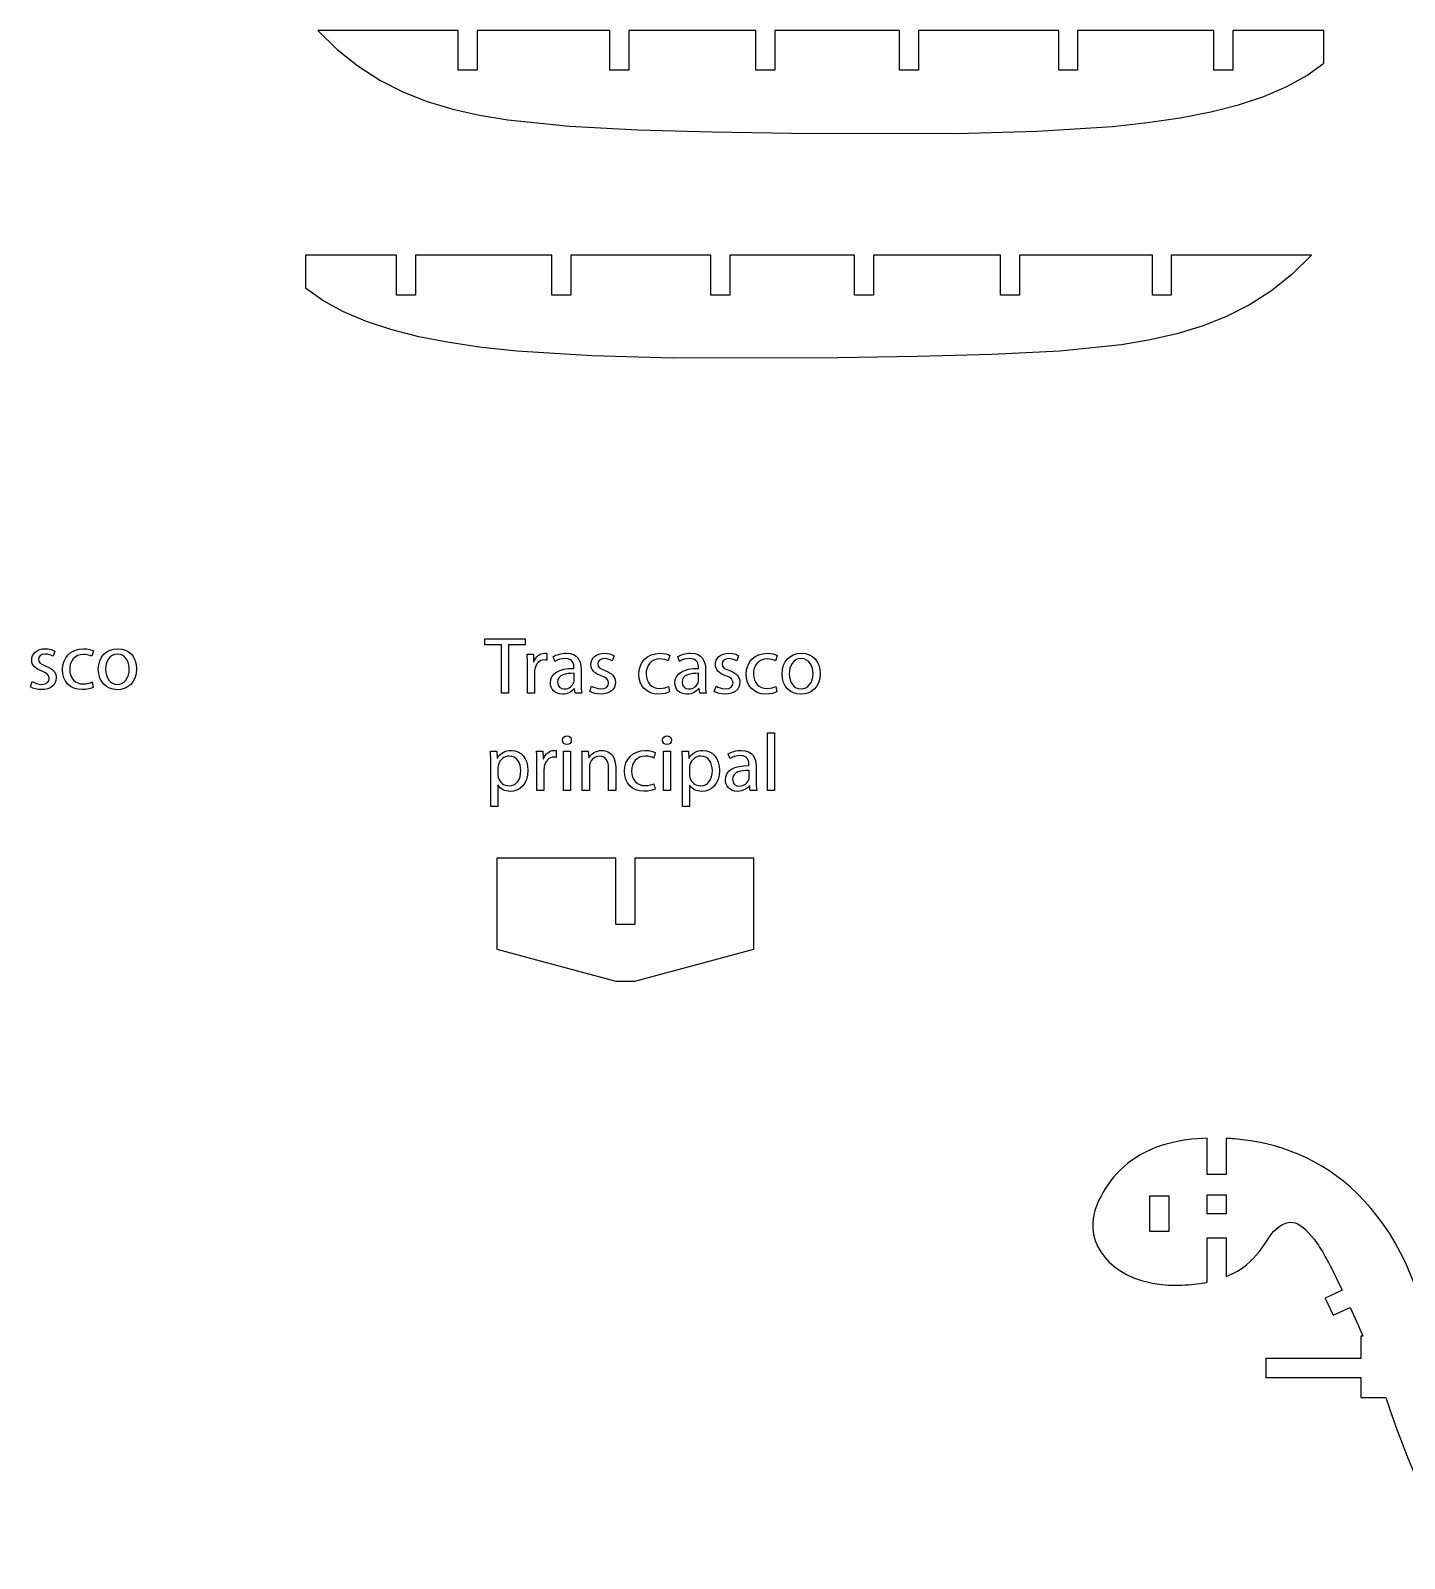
# Model space of a CAD drawing. Header units: centimetres. Extents: x -66 to 291, y -51 to 5.
# Drawn here: x 208.73 to 230.45, y -46.48 to -22.33 of the extents above; entities that cross this region are included whole.
import ezdxf

# ---------------------------------------------------------------- set-up
doc = ezdxf.new("R2010")
doc.units = ezdxf.units.CM
doc.header["$MEASUREMENT"] = 0
doc.layers.add('Capa 1', color=7, linetype='Continuous')

msp = doc.modelspace()

# ---------------------------------------------------------------- linework, layer by layer
at = {"layer": 'Capa 1', "color": 250, "lineweight": 25}
for points in [[(215.49379, -22.33331), (215.49379, -22.33331), (213.27524, -22.33331), (213.27524, -22.33331)], [(215.49379, -22.96162), (215.49379, -22.96162), (215.49379, -22.33331), (215.49379, -22.33331)], [(217.89256, -22.33331), (217.89256, -22.33331), (215.79333, -22.33331), (215.79333, -22.33331)], [(215.79333, -22.33331), (215.79333, -22.33331), (215.79333, -22.96162), (215.79333, -22.96162)], [(217.89256, -22.96162), (217.89256, -22.96162), (217.89256, -22.33331), (217.89256, -22.33331)], [(220.20122, -22.33331), (220.20122, -22.33331), (218.1921, -22.33331), (218.1921, -22.33331)], [(218.1921, -22.33331), (218.1921, -22.33331), (218.1921, -22.96162), (218.1921, -22.96162)], [(220.20122, -22.96162), (220.20122, -22.96162), (220.20122, -22.33331), (220.20122, -22.33331)], [(222.47091, -22.33331), (222.47091, -22.33331), (220.50076, -22.33331), (220.50076, -22.33331)], [(220.50076, -22.33331), (220.50076, -22.33331), (220.50076, -22.96162), (220.50076, -22.96162)], [(222.47091, -22.96162), (222.47091, -22.96162), (222.47091, -22.33331), (222.47091, -22.33331)], [(224.98657, -22.33331), (224.98657, -22.33331), (222.77045, -22.33331), (222.77045, -22.33331)], [(222.77045, -22.33331), (222.77045, -22.33331), (222.77045, -22.96162), (222.77045, -22.96162)], [(224.98657, -22.96162), (224.98657, -22.96162), (224.98657, -22.33331), (224.98657, -22.33331)], [(227.44135, -22.33331), (227.44135, -22.33331), (225.28611, -22.33331), (225.28611, -22.33331)], [(225.28611, -22.33331), (225.28611, -22.33331), (225.28611, -22.96162), (225.28611, -22.96162)], [(227.44135, -22.96162), (227.44135, -22.96162), (227.44135, -22.33331), (227.44135, -22.33331)], [(229.18015, -22.33331), (229.18015, -22.33331), (227.74089, -22.33331), (227.74089, -22.33331)], [(227.74089, -22.33331), (227.74089, -22.33331), (227.74089, -22.96162), (227.74089, -22.96162)], [(229.18015, -22.85033), (229.18015, -22.85033), (229.18015, -22.33331), (229.18015, -22.33331)], [(215.79333, -22.96162), (215.79333, -22.96162), (215.49379, -22.96162), (215.49379, -22.96162)], [(218.1921, -22.96162), (218.1921, -22.96162), (217.89256, -22.96162), (217.89256, -22.96162)], [(220.50076, -22.96162), (220.50076, -22.96162), (220.20122, -22.96162), (220.20122, -22.96162)], [(222.77045, -22.96162), (222.77045, -22.96162), (222.47091, -22.96162), (222.47091, -22.96162)], [(225.28611, -22.96162), (225.28611, -22.96162), (224.98657, -22.96162), (224.98657, -22.96162)], [(227.74089, -22.96162), (227.74089, -22.96162), (227.44135, -22.96162), (227.44135, -22.96162)], [(214.51724, -25.88544), (214.51724, -25.88544), (213.07798, -25.88544), (213.07798, -25.88544)], [(213.07798, -25.88544), (213.07798, -25.88544), (213.07798, -26.40218), (213.07798, -26.40218)], [(214.51724, -26.51357), (214.51724, -26.51357), (214.51724, -25.88544), (214.51724, -25.88544)], [(216.97445, -25.88544), (216.97445, -25.88544), (214.81678, -25.88544), (214.81678, -25.88544)], [(214.81678, -25.88544), (214.81678, -25.88544), (214.81678, -26.51357), (214.81678, -26.51357)], [(216.97445, -26.51357), (216.97445, -26.51357), (216.97445, -25.88544), (216.97445, -25.88544)], [(219.48768, -25.88544), (219.48768, -25.88544), (217.27399, -25.88544), (217.27399, -25.88544)], [(217.27399, -25.88544), (217.27399, -25.88544), (217.27399, -26.51357), (217.27399, -26.51357)], [(219.48768, -26.51357), (219.48768, -26.51357), (219.48768, -25.88544), (219.48768, -25.88544)], [(221.75737, -25.88544), (221.75737, -25.88544), (219.78965, -25.88544), (219.78965, -25.88544)], [(219.78965, -25.88544), (219.78965, -25.88544), (219.78965, -26.51357), (219.78965, -26.51357)], [(221.75737, -26.51357), (221.75737, -26.51357), (221.75737, -25.88544), (221.75737, -25.88544)], [(224.06603, -25.88544), (224.06603, -25.88544), (222.05691, -25.88544), (222.05691, -25.88544)], [(222.05691, -25.88544), (222.05691, -25.88544), (222.05691, -26.51357), (222.05691, -26.51357)], [(224.06603, -26.51357), (224.06603, -26.51357), (224.06603, -25.88544), (224.06603, -25.88544)], [(224.36801, -25.88544), (224.36801, -25.88544), (224.36801, -26.51357), (224.36801, -26.51357)], [(226.46723, -25.88544), (226.46723, -25.88544), (224.36801, -25.88544), (224.36801, -25.88544)], [(226.46723, -26.51357), (226.46723, -26.51357), (226.46723, -25.88544), (226.46723, -25.88544)], [(228.98289, -25.88544), (228.98289, -25.88544), (226.76677, -25.88544), (226.76677, -25.88544)], [(226.76677, -25.88544), (226.76677, -25.88544), (226.76677, -26.51357), (226.76677, -26.51357)], [(214.81678, -26.51357), (214.81678, -26.51357), (214.51724, -26.51357), (214.51724, -26.51357)], [(217.27399, -26.51357), (217.27399, -26.51357), (216.97445, -26.51357), (216.97445, -26.51357)], [(219.78965, -26.51357), (219.78965, -26.51357), (219.48768, -26.51357), (219.48768, -26.51357)], [(222.05691, -26.51357), (222.05691, -26.51357), (221.75737, -26.51357), (221.75737, -26.51357)], [(224.36801, -26.51357), (224.36801, -26.51357), (224.06603, -26.51357), (224.06603, -26.51357)], [(226.76677, -26.51357), (226.76677, -26.51357), (226.46723, -26.51357), (226.46723, -26.51357)], [(227.3342, -39.83759), (227.10528, -39.84423), (226.90559, -39.87317), (226.72781, -39.92043)], [(227.3342, -40.41083), (227.3342, -40.41083), (227.3342, -39.83759), (227.3342, -39.83759)], [(226.72781, -39.92043), (226.61822, -39.94907), (226.51837, -39.98436), (226.42583, -40.02557)], [(227.77012, -39.8492), (227.72385, -39.84567), (227.68001, -39.84282), (227.63618, -39.84073)], [(227.63618, -39.84073), (227.63618, -39.84073), (227.63618, -40.41083), (227.63618, -40.41083)], [(230.93357, -43.47475), (230.57071, -40.84719), (229.09005, -39.9526), (227.77012, -39.8492)], [(227.63618, -40.41083), (227.63618, -40.41083), (227.3342, -40.41083), (227.3342, -40.41083)], [(227.3342, -42.11335), (227.3342, -42.11335), (227.3342, -41.41093), (227.3342, -41.41093)], [(227.3342, -41.41093), (227.3342, -41.41093), (227.63618, -41.41093), (227.63618, -41.41093)], [(227.63618, -41.41093), (227.63618, -41.41093), (227.63618, -42.0248), (227.63618, -42.0248)], [(229.073, -41.50301), (229.17041, -41.63742), (229.31896, -41.925), (229.46752, -42.23959)], [(226.42583, -42.11973), (226.47454, -42.12991), (226.52324, -42.13838), (226.57439, -42.14513)], [(226.57439, -42.14513), (226.70102, -42.16169), (226.83983, -42.16663), (226.98839, -42.1574)], [(226.98839, -42.1574), (227.11746, -42.14931), (227.23192, -42.13419), (227.3342, -42.11335)], [(229.46752, -42.23959), (229.46752, -42.23959), (229.19963, -42.36345), (229.19963, -42.36345)], [(229.19963, -42.36345), (229.19963, -42.36345), (229.32627, -42.63579), (229.32627, -42.63579)], [(229.32627, -42.63579), (229.32627, -42.63579), (229.59415, -42.51166), (229.59415, -42.51166)], [(229.59415, -42.51166), (229.66721, -42.67005), (229.7354, -42.82635), (229.79628, -42.9656)], [(229.79628, -42.9656), (229.79628, -42.9656), (229.76219, -42.9656), (229.76219, -42.9656)], [(229.76219, -42.9656), (229.76219, -42.9656), (229.76219, -43.32091), (229.76219, -43.32091)], [(229.76219, -43.32091), (229.76219, -43.32091), (228.26205, -43.32091), (228.26205, -43.32091)], [(228.26205, -43.32091), (228.26205, -43.32091), (228.26205, -43.62113), (228.26205, -43.62113)], [(228.26205, -43.62113), (228.26205, -43.62113), (229.76219, -43.62113), (229.76219, -43.62113)], [(229.76219, -43.62113), (229.76219, -43.62113), (229.76219, -43.93402), (229.76219, -43.93402)], [(229.76219, -43.93402), (229.76219, -43.93402), (230.15671, -43.93402), (230.15671, -43.93402)], [(230.15671, -43.93402), (230.34666, -44.50975), (230.72169, -45.53637), (231.26233, -46.479)]]:
    msp.add_open_spline(points, degree=3, dxfattribs=at)
for points, knots in [([(213.27524, -22.33331), (213.27524, -22.33331), (213.58208, -22.63164), (213.58208, -22.63164), (213.58208, -22.63164), (213.90841, -22.89221), (213.90841, -22.89221), (213.90841, -22.89221), (214.25666, -23.11504), (214.25666, -23.11504), (214.25666, -23.11504), (214.61952, -23.3011), (214.61952, -23.3011), (214.61952, -23.3011), (215.00186, -23.45331), (215.00186, -23.45331), (215.00186, -23.45331), (215.40612, -23.57556), (215.40612, -23.57556), (215.40612, -23.57556), (215.82986, -23.67151), (215.82986, -23.67151), (215.82986, -23.67151), (216.27796, -23.74627), (216.27796, -23.74627), (216.27796, -23.74627), (217.25451, -23.84588), (217.25451, -23.84588), (217.25451, -23.84588), (218.33335, -23.90189), (218.33335, -23.90189), (218.33335, -23.90189), (219.50959, -23.93379), (219.50959, -23.93379), (219.50959, -23.93379), (220.76377, -23.95352), (220.76377, -23.95352), (220.76377, -23.95352), (223.37441, -23.9579), (223.37441, -23.9579), (223.37441, -23.9579), (224.64563, -23.92454), (224.64563, -23.92454), (224.64563, -23.92454), (225.83649, -23.84807), (225.83649, -23.84807), (225.83649, -23.84807), (226.3893, -23.78865), (226.3893, -23.78865), (226.3893, -23.78865), (226.90802, -23.71291), (226.90802, -23.71291), (226.90802, -23.71291), (227.39021, -23.61891), (227.39021, -23.61891), (227.39021, -23.61891), (227.831, -23.50615), (227.831, -23.50615), (227.831, -23.50615), (228.23039, -23.37343), (228.23039, -23.37343), (228.23039, -23.37343), (228.59081, -23.22001), (228.59081, -23.22001), (228.59081, -23.22001), (228.9074, -23.04564), (228.9074, -23.04564), (228.9074, -23.04564), (229.18015, -22.85033), (229.18015, -22.85033)], [0, 0, 0, 0, 0.04347826, 0.04347826, 0.04347826, 0.08695652, 0.08695652, 0.08695652, 0.13043478, 0.13043478, 0.13043478, 0.17391304, 0.17391304, 0.17391304, 0.2173913, 0.2173913, 0.2173913, 0.26086957, 0.26086957, 0.26086957, 0.30434783, 0.30434783, 0.30434783, 0.34782609, 0.34782609, 0.34782609, 0.39130435, 0.39130435, 0.39130435, 0.43478261, 0.43478261, 0.43478261, 0.47826087, 0.47826087, 0.47826087, 0.52173913, 0.52173913, 0.52173913, 0.56521739, 0.56521739, 0.56521739, 0.60869565, 0.60869565, 0.60869565, 0.65217391, 0.65217391, 0.65217391, 0.69565217, 0.69565217, 0.69565217, 0.73913043, 0.73913043, 0.73913043, 0.7826087, 0.7826087, 0.7826087, 0.82608696, 0.82608696, 0.82608696, 0.86956522, 0.86956522, 0.86956522, 0.91304348, 0.91304348, 0.91304348, 0.95652174, 0.95652174, 0.95652174, 1, 1, 1, 1]), ([(228.98289, -25.88544), (228.98289, -25.88544), (228.67848, -26.18352), (228.67848, -26.18352), (228.67848, -26.18352), (228.34972, -26.44422), (228.34972, -26.44422), (228.34972, -26.44422), (228.0039, -26.66683), (228.0039, -26.66683), (228.0039, -26.66683), (227.63861, -26.85298), (227.63861, -26.85298), (227.63861, -26.85298), (227.25627, -27.00528), (227.25627, -27.00528), (227.25627, -27.00528), (226.85445, -27.12734), (226.85445, -27.12734), (226.85445, -27.12734), (226.4307, -27.22351), (226.4307, -27.22351), (226.4307, -27.22351), (225.98017, -27.2981), (225.98017, -27.2981), (225.98017, -27.2981), (225.00606, -27.3978), (225.00606, -27.3978), (225.00606, -27.3978), (223.92722, -27.45382), (223.92722, -27.45382), (223.92722, -27.45382), (222.75097, -27.48579), (222.75097, -27.48579), (222.75097, -27.48579), (221.49679, -27.5054), (221.49679, -27.5054), (221.49679, -27.5054), (218.88616, -27.50975), (218.88616, -27.50975), (218.88616, -27.50975), (217.6125, -27.47637), (217.6125, -27.47637), (217.6125, -27.47637), (216.42164, -27.39987), (216.42164, -27.39987), (216.42164, -27.39987), (215.86883, -27.34053), (215.86883, -27.34053), (215.86883, -27.34053), (215.35011, -27.26471), (215.35011, -27.26471), (215.35011, -27.26471), (214.87036, -27.17091), (214.87036, -27.17091), (214.87036, -27.17091), (214.42957, -27.05808), (214.42957, -27.05808), (214.42957, -27.05808), (214.02774, -26.92538), (214.02774, -26.92538), (214.02774, -26.92538), (213.66976, -26.77203), (213.66976, -26.77203), (213.66976, -26.77203), (213.35317, -26.59766), (213.35317, -26.59766), (213.35317, -26.59766), (213.07798, -26.40218), (213.07798, -26.40218)], [0, 0, 0, 0, 0.04347826, 0.04347826, 0.04347826, 0.08695652, 0.08695652, 0.08695652, 0.13043478, 0.13043478, 0.13043478, 0.17391304, 0.17391304, 0.17391304, 0.2173913, 0.2173913, 0.2173913, 0.26086957, 0.26086957, 0.26086957, 0.30434783, 0.30434783, 0.30434783, 0.34782609, 0.34782609, 0.34782609, 0.39130435, 0.39130435, 0.39130435, 0.43478261, 0.43478261, 0.43478261, 0.47826087, 0.47826087, 0.47826087, 0.52173913, 0.52173913, 0.52173913, 0.56521739, 0.56521739, 0.56521739, 0.60869565, 0.60869565, 0.60869565, 0.65217391, 0.65217391, 0.65217391, 0.69565217, 0.69565217, 0.69565217, 0.73913043, 0.73913043, 0.73913043, 0.7826087, 0.7826087, 0.7826087, 0.82608696, 0.82608696, 0.82608696, 0.86956522, 0.86956522, 0.86956522, 0.91304348, 0.91304348, 0.91304348, 0.95652174, 0.95652174, 0.95652174, 1, 1, 1, 1]), ([(217.9851, -35.41124), (217.9851, -35.41124), (217.9851, -36.46005), (217.9851, -36.46005), (217.9851, -36.46005), (218.28708, -36.46005), (218.28708, -36.46005), (218.28708, -36.46005), (218.28708, -35.41124), (218.28708, -35.41124), (218.28708, -35.41124), (220.16712, -35.41124), (220.16712, -35.41124), (220.16712, -35.41124), (220.16712, -36.8513), (220.16712, -36.8513), (220.16712, -36.8513), (218.28708, -37.35539), (218.28708, -37.35539), (218.28708, -37.35539), (217.9851, -37.35539), (217.9851, -37.35539), (217.9851, -37.35539), (216.10505, -36.8513), (216.10505, -36.8513), (216.10505, -36.8513), (216.10505, -35.41124), (216.10505, -35.41124), (216.10505, -35.41124), (217.9851, -35.41124), (217.9851, -35.41124)], [0, 0, 0, 0, 0.1, 0.1, 0.1, 0.2, 0.2, 0.2, 0.3, 0.3, 0.3, 0.4, 0.4, 0.4, 0.5, 0.5, 0.5, 0.6, 0.6, 0.6, 0.7, 0.7, 0.7, 0.8, 0.8, 0.8, 0.9, 0.9, 0.9, 1, 1, 1, 1]), ([(226.42583, -40.02557), (225.99966, -40.21676), (225.74882, -40.53364), (225.59296, -40.88286), (225.36891, -41.38799), (225.69281, -41.96199), (226.42583, -42.11973)], [0, 0, 0, 0, 0.5, 0.5, 0.5, 1, 1, 1, 1]), ([(226.42583, -41.31074), (226.42583, -41.31074), (226.72596, -41.31074), (226.72596, -41.31074), (226.72596, -41.31074), (226.72596, -40.74597), (226.72596, -40.74597), (226.72596, -40.74597), (226.42583, -40.74597), (226.42583, -40.74597), (226.42583, -40.74597), (226.42583, -41.31074), (226.42583, -41.31074)], [0, 0, 0, 0, 0.25, 0.25, 0.25, 0.5, 0.5, 0.5, 0.75, 0.75, 0.75, 1, 1, 1, 1]), ([(227.3342, -41.03212), (227.3342, -41.03212), (227.63452, -41.03212), (227.63452, -41.03212), (227.63452, -41.03212), (227.63452, -40.7319), (227.63452, -40.7319), (227.63452, -40.7319), (227.3342, -40.7319), (227.3342, -40.7319), (227.3342, -40.7319), (227.3342, -41.03212), (227.3342, -41.03212)], [0, 0, 0, 0, 0.25, 0.25, 0.25, 0.5, 0.5, 0.5, 0.75, 0.75, 0.75, 1, 1, 1, 1]), ([(227.63618, -42.0248), (228.15733, -41.81417), (228.24743, -41.42262), (228.4179, -41.27899), (228.64195, -41.08957), (228.79781, -41.1241), (229.073, -41.50301)], [0, 0, 0, 0, 0.5, 0.5, 0.5, 1, 1, 1, 1])]:
    msp.add_open_spline(points, degree=3, knots=knots, dxfattribs=at)
at = {"layer": 'Capa 1', "color": 250}
for points, knots in [([(208.73262, -32.70629), (208.77613, -32.73188), (208.83883, -32.74852), (208.90664, -32.74852), (209.05379, -32.74852), (209.13825, -32.67174), (209.13825, -32.56298), (209.13825, -32.47085), (209.08322, -32.41711), (208.97574, -32.37616), (208.89513, -32.34545), (208.85802, -32.32242), (208.85802, -32.27124), (208.85802, -32.22517), (208.89513, -32.18679), (208.96167, -32.18679), (209.01925, -32.18679), (209.06403, -32.20726), (209.08834, -32.22261), (209.08834, -32.22261), (209.11649, -32.14072), (209.11649, -32.14072), (209.08195, -32.12025), (209.02692, -32.10233), (208.96422, -32.10233), (208.83115, -32.10233), (208.75054, -32.18423), (208.75054, -32.28403), (208.75054, -32.35825), (208.803, -32.41967), (208.91432, -32.45933), (208.99749, -32.49004), (209.02948, -32.51947), (209.02948, -32.57321), (209.02948, -32.6244), (208.9911, -32.66534), (208.9092, -32.66534), (208.8529, -32.66534), (208.79404, -32.64231), (208.76077, -32.62056), (208.76077, -32.62056), (208.73262, -32.70629), (208.73262, -32.70629)], [0, 0, 0, 0, 0.07142857, 0.07142857, 0.07142857, 0.14285714, 0.14285714, 0.14285714, 0.21428571, 0.21428571, 0.21428571, 0.28571429, 0.28571429, 0.28571429, 0.35714286, 0.35714286, 0.35714286, 0.42857143, 0.42857143, 0.42857143, 0.5, 0.5, 0.5, 0.57142857, 0.57142857, 0.57142857, 0.64285714, 0.64285714, 0.64285714, 0.71428571, 0.71428571, 0.71428571, 0.78571429, 0.78571429, 0.78571429, 0.85714286, 0.85714286, 0.85714286, 0.92857143, 0.92857143, 0.92857143, 1, 1, 1, 1]), ([(209.7051, -32.62824), (209.67311, -32.64231), (209.63088, -32.65895), (209.5669, -32.65895), (209.44406, -32.65895), (209.35194, -32.57066), (209.35194, -32.42734), (209.35194, -32.29811), (209.42871, -32.19318), (209.57074, -32.19318), (209.63216, -32.19318), (209.67439, -32.20726), (209.70126, -32.22261), (209.70126, -32.22261), (209.72685, -32.1356), (209.72685, -32.1356), (209.69614, -32.12025), (209.63728, -32.10361), (209.57074, -32.10361), (209.36857, -32.10361), (209.23805, -32.24181), (209.23805, -32.43246), (209.23805, -32.62184), (209.35961, -32.74852), (209.54643, -32.74852), (209.6296, -32.74852), (209.69486, -32.72804), (209.72429, -32.71269), (209.72429, -32.71269), (209.7051, -32.62824), (209.7051, -32.62824)], [0, 0, 0, 0, 0.1, 0.1, 0.1, 0.2, 0.2, 0.2, 0.3, 0.3, 0.3, 0.4, 0.4, 0.4, 0.5, 0.5, 0.5, 0.6, 0.6, 0.6, 0.7, 0.7, 0.7, 0.8, 0.8, 0.8, 0.9, 0.9, 0.9, 1, 1, 1, 1]), ([(210.11074, -32.10233), (209.93928, -32.10233), (209.80364, -32.22389), (209.80364, -32.43118), (209.80364, -32.62696), (209.93288, -32.7498), (210.1005, -32.7498), (210.25021, -32.7498), (210.40888, -32.64999), (210.40888, -32.42095), (210.40888, -32.23157), (210.2886, -32.10233), (210.11074, -32.10233)], [0, 0, 0, 0, 0.25, 0.25, 0.25, 0.5, 0.5, 0.5, 0.75, 0.75, 0.75, 1, 1, 1, 1]), ([(216.17732, -32.80726), (216.17732, -32.80726), (216.28992, -32.80726), (216.28992, -32.80726), (216.28992, -32.80726), (216.28992, -32.03952), (216.28992, -32.03952), (216.28992, -32.03952), (216.55351, -32.03952), (216.55351, -32.03952), (216.55351, -32.03952), (216.55351, -31.94483), (216.55351, -31.94483), (216.55351, -31.94483), (215.91501, -31.94483), (215.91501, -31.94483), (215.91501, -31.94483), (215.91501, -32.03952), (215.91501, -32.03952), (215.91501, -32.03952), (216.17732, -32.03952), (216.17732, -32.03952), (216.17732, -32.03952), (216.17732, -32.80726), (216.17732, -32.80726)], [0, 0, 0, 0, 0.125, 0.125, 0.125, 0.25, 0.25, 0.25, 0.375, 0.375, 0.375, 0.5, 0.5, 0.5, 0.625, 0.625, 0.625, 0.75, 0.75, 0.75, 0.875, 0.875, 0.875, 1, 1, 1, 1]), ([(210.10818, -32.18679), (210.24126, -32.18679), (210.29372, -32.31986), (210.29372, -32.42479), (210.29372, -32.56426), (210.21311, -32.66534), (210.10562, -32.66534), (209.99558, -32.66534), (209.91753, -32.56298), (209.91753, -32.42734), (209.91753, -32.30962), (209.97511, -32.18679), (210.10818, -32.18679)], [0, 0, 0, 0, 0.25, 0.25, 0.25, 0.5, 0.5, 0.5, 0.75, 0.75, 0.75, 1, 1, 1, 1]), ([(216.58806, -32.80726), (216.58806, -32.80726), (216.69938, -32.80726), (216.69938, -32.80726), (216.69938, -32.80726), (216.69938, -32.47713), (216.69938, -32.47713), (216.69938, -32.45794), (216.70194, -32.44002), (216.7045, -32.42467), (216.71985, -32.34022), (216.77615, -32.28008), (216.85549, -32.28008), (216.87084, -32.28008), (216.88236, -32.28136), (216.89388, -32.28392), (216.89388, -32.28392), (216.89388, -32.17771), (216.89388, -32.17771), (216.88364, -32.17515), (216.87468, -32.17387), (216.86189, -32.17387), (216.78639, -32.17387), (216.71857, -32.22634), (216.69042, -32.30951), (216.69042, -32.30951), (216.68531, -32.30951), (216.68531, -32.30951), (216.68531, -32.30951), (216.68147, -32.18795), (216.68147, -32.18795), (216.68147, -32.18795), (216.58294, -32.18795), (216.58294, -32.18795), (216.58678, -32.24553), (216.58806, -32.30823), (216.58806, -32.38116), (216.58806, -32.38116), (216.58806, -32.80726), (216.58806, -32.80726)], [0, 0, 0, 0, 0.07692308, 0.07692308, 0.07692308, 0.15384615, 0.15384615, 0.15384615, 0.23076923, 0.23076923, 0.23076923, 0.30769231, 0.30769231, 0.30769231, 0.38461538, 0.38461538, 0.38461538, 0.46153846, 0.46153846, 0.46153846, 0.53846154, 0.53846154, 0.53846154, 0.61538462, 0.61538462, 0.61538462, 0.69230769, 0.69230769, 0.69230769, 0.76923077, 0.76923077, 0.76923077, 0.84615385, 0.84615385, 0.84615385, 0.92307692, 0.92307692, 0.92307692, 1, 1, 1, 1]), ([(217.44537, -32.80726), (217.43769, -32.76503), (217.43513, -32.71257), (217.43513, -32.65883), (217.43513, -32.65883), (217.43513, -32.42723), (217.43513, -32.42723), (217.43513, -32.30311), (217.38907, -32.17387), (217.19969, -32.17387), (217.12164, -32.17387), (217.04742, -32.19563), (216.99624, -32.2289), (216.99624, -32.2289), (217.02183, -32.30311), (217.02183, -32.30311), (217.06534, -32.27496), (217.12548, -32.25705), (217.18306, -32.25705), (217.30973, -32.25705), (217.32381, -32.34917), (217.32381, -32.40036), (217.32381, -32.40036), (217.32381, -32.41315), (217.32381, -32.41315), (217.08453, -32.41187), (216.95145, -32.49377), (216.95145, -32.64348), (216.95145, -32.73305), (217.01543, -32.82134), (217.14083, -32.82134), (217.22912, -32.82134), (217.29566, -32.77783), (217.33021, -32.72921), (217.33021, -32.72921), (217.33405, -32.72921), (217.33405, -32.72921), (217.33405, -32.72921), (217.343, -32.80726), (217.343, -32.80726), (217.343, -32.80726), (217.44537, -32.80726), (217.44537, -32.80726)], [0, 0, 0, 0, 0.07142857, 0.07142857, 0.07142857, 0.14285714, 0.14285714, 0.14285714, 0.21428571, 0.21428571, 0.21428571, 0.28571429, 0.28571429, 0.28571429, 0.35714286, 0.35714286, 0.35714286, 0.42857143, 0.42857143, 0.42857143, 0.5, 0.5, 0.5, 0.57142857, 0.57142857, 0.57142857, 0.64285714, 0.64285714, 0.64285714, 0.71428571, 0.71428571, 0.71428571, 0.78571429, 0.78571429, 0.78571429, 0.85714286, 0.85714286, 0.85714286, 0.92857143, 0.92857143, 0.92857143, 1, 1, 1, 1]), ([(217.57332, -32.77783), (217.61683, -32.80342), (217.67953, -32.82006), (217.74734, -32.82006), (217.89449, -32.82006), (217.97895, -32.74328), (217.97895, -32.63452), (217.97895, -32.54239), (217.92392, -32.48865), (217.81644, -32.4477), (217.73583, -32.41699), (217.69872, -32.39396), (217.69872, -32.34278), (217.69872, -32.29671), (217.73583, -32.25833), (217.80237, -32.25833), (217.85995, -32.25833), (217.90473, -32.2788), (217.92904, -32.29415), (217.92904, -32.29415), (217.95719, -32.21226), (217.95719, -32.21226), (217.92265, -32.19179), (217.86762, -32.17387), (217.80492, -32.17387), (217.67185, -32.17387), (217.59124, -32.25577), (217.59124, -32.35557), (217.59124, -32.42979), (217.6437, -32.49121), (217.75502, -32.53087), (217.83819, -32.56158), (217.87018, -32.59101), (217.87018, -32.64475), (217.87018, -32.69594), (217.8318, -32.73688), (217.7499, -32.73688), (217.6936, -32.73688), (217.63474, -32.71385), (217.60147, -32.6921), (217.60147, -32.6921), (217.57332, -32.77783), (217.57332, -32.77783)], [0, 0, 0, 0, 0.07142857, 0.07142857, 0.07142857, 0.14285714, 0.14285714, 0.14285714, 0.21428571, 0.21428571, 0.21428571, 0.28571429, 0.28571429, 0.28571429, 0.35714286, 0.35714286, 0.35714286, 0.42857143, 0.42857143, 0.42857143, 0.5, 0.5, 0.5, 0.57142857, 0.57142857, 0.57142857, 0.64285714, 0.64285714, 0.64285714, 0.71428571, 0.71428571, 0.71428571, 0.78571429, 0.78571429, 0.78571429, 0.85714286, 0.85714286, 0.85714286, 0.92857143, 0.92857143, 0.92857143, 1, 1, 1, 1]), ([(218.81707, -32.69978), (218.78508, -32.71385), (218.74285, -32.73049), (218.67887, -32.73049), (218.55603, -32.73049), (218.46391, -32.6422), (218.46391, -32.49888), (218.46391, -32.36965), (218.54068, -32.26472), (218.68271, -32.26472), (218.74413, -32.26472), (218.78636, -32.2788), (218.81323, -32.29415), (218.81323, -32.29415), (218.83882, -32.20714), (218.83882, -32.20714), (218.80811, -32.19179), (218.74925, -32.17515), (218.68271, -32.17515), (218.48054, -32.17515), (218.35002, -32.31335), (218.35002, -32.504), (218.35002, -32.69338), (218.47158, -32.82006), (218.6584, -32.82006), (218.74157, -32.82006), (218.80683, -32.79958), (218.83626, -32.78423), (218.83626, -32.78423), (218.81707, -32.69978), (218.81707, -32.69978)], [0, 0, 0, 0, 0.1, 0.1, 0.1, 0.2, 0.2, 0.2, 0.3, 0.3, 0.3, 0.4, 0.4, 0.4, 0.5, 0.5, 0.5, 0.6, 0.6, 0.6, 0.7, 0.7, 0.7, 0.8, 0.8, 0.8, 0.9, 0.9, 0.9, 1, 1, 1, 1]), ([(219.41335, -32.80726), (219.40567, -32.76503), (219.40311, -32.71257), (219.40311, -32.65883), (219.40311, -32.65883), (219.40311, -32.42723), (219.40311, -32.42723), (219.40311, -32.30311), (219.35705, -32.17387), (219.16767, -32.17387), (219.08962, -32.17387), (219.0154, -32.19563), (218.96422, -32.2289), (218.96422, -32.2289), (218.98981, -32.30311), (218.98981, -32.30311), (219.03332, -32.27496), (219.09346, -32.25705), (219.15104, -32.25705), (219.27771, -32.25705), (219.29179, -32.34917), (219.29179, -32.40036), (219.29179, -32.40036), (219.29179, -32.41315), (219.29179, -32.41315), (219.05251, -32.41187), (218.91943, -32.49377), (218.91943, -32.64348), (218.91943, -32.73305), (218.98341, -32.82134), (219.10881, -32.82134), (219.1971, -32.82134), (219.26364, -32.77783), (219.29819, -32.72921), (219.29819, -32.72921), (219.30203, -32.72921), (219.30203, -32.72921), (219.30203, -32.72921), (219.31098, -32.80726), (219.31098, -32.80726), (219.31098, -32.80726), (219.41335, -32.80726), (219.41335, -32.80726)], [0, 0, 0, 0, 0.07142857, 0.07142857, 0.07142857, 0.14285714, 0.14285714, 0.14285714, 0.21428571, 0.21428571, 0.21428571, 0.28571429, 0.28571429, 0.28571429, 0.35714286, 0.35714286, 0.35714286, 0.42857143, 0.42857143, 0.42857143, 0.5, 0.5, 0.5, 0.57142857, 0.57142857, 0.57142857, 0.64285714, 0.64285714, 0.64285714, 0.71428571, 0.71428571, 0.71428571, 0.78571429, 0.78571429, 0.78571429, 0.85714286, 0.85714286, 0.85714286, 0.92857143, 0.92857143, 0.92857143, 1, 1, 1, 1]), ([(219.5413, -32.77783), (219.58481, -32.80342), (219.64751, -32.82006), (219.71532, -32.82006), (219.86247, -32.82006), (219.94693, -32.74328), (219.94693, -32.63452), (219.94693, -32.54239), (219.8919, -32.48865), (219.78442, -32.4477), (219.70381, -32.41699), (219.6667, -32.39396), (219.6667, -32.34278), (219.6667, -32.29671), (219.70381, -32.25833), (219.77035, -32.25833), (219.82793, -32.25833), (219.87271, -32.2788), (219.89702, -32.29415), (219.89702, -32.29415), (219.92517, -32.21226), (219.92517, -32.21226), (219.89063, -32.19179), (219.8356, -32.17387), (219.7729, -32.17387), (219.63983, -32.17387), (219.55922, -32.25577), (219.55922, -32.35557), (219.55922, -32.42979), (219.61168, -32.49121), (219.723, -32.53087), (219.80617, -32.56158), (219.83816, -32.59101), (219.83816, -32.64475), (219.83816, -32.69594), (219.79978, -32.73688), (219.71788, -32.73688), (219.66158, -32.73688), (219.60272, -32.71385), (219.56945, -32.6921), (219.56945, -32.6921), (219.5413, -32.77783), (219.5413, -32.77783)], [0, 0, 0, 0, 0.07142857, 0.07142857, 0.07142857, 0.14285714, 0.14285714, 0.14285714, 0.21428571, 0.21428571, 0.21428571, 0.28571429, 0.28571429, 0.28571429, 0.35714286, 0.35714286, 0.35714286, 0.42857143, 0.42857143, 0.42857143, 0.5, 0.5, 0.5, 0.57142857, 0.57142857, 0.57142857, 0.64285714, 0.64285714, 0.64285714, 0.71428571, 0.71428571, 0.71428571, 0.78571429, 0.78571429, 0.78571429, 0.85714286, 0.85714286, 0.85714286, 0.92857143, 0.92857143, 0.92857143, 1, 1, 1, 1]), ([(220.51378, -32.69978), (220.48179, -32.71385), (220.43956, -32.73049), (220.37558, -32.73049), (220.25274, -32.73049), (220.16062, -32.6422), (220.16062, -32.49888), (220.16062, -32.36965), (220.23739, -32.26472), (220.37942, -32.26472), (220.44084, -32.26472), (220.48307, -32.2788), (220.50994, -32.29415), (220.50994, -32.29415), (220.53553, -32.20714), (220.53553, -32.20714), (220.50482, -32.19179), (220.44596, -32.17515), (220.37942, -32.17515), (220.17725, -32.17515), (220.04673, -32.31335), (220.04673, -32.504), (220.04673, -32.69338), (220.16829, -32.82006), (220.35511, -32.82006), (220.43828, -32.82006), (220.50354, -32.79958), (220.53297, -32.78423), (220.53297, -32.78423), (220.51378, -32.69978), (220.51378, -32.69978)], [0, 0, 0, 0, 0.1, 0.1, 0.1, 0.2, 0.2, 0.2, 0.3, 0.3, 0.3, 0.4, 0.4, 0.4, 0.5, 0.5, 0.5, 0.6, 0.6, 0.6, 0.7, 0.7, 0.7, 0.8, 0.8, 0.8, 0.9, 0.9, 0.9, 1, 1, 1, 1]), ([(220.91942, -32.17387), (220.74796, -32.17387), (220.61232, -32.29543), (220.61232, -32.50272), (220.61232, -32.6985), (220.74156, -32.82134), (220.90918, -32.82134), (221.05889, -32.82134), (221.21756, -32.72153), (221.21756, -32.49249), (221.21756, -32.30311), (221.09728, -32.17387), (220.91942, -32.17387)], [0, 0, 0, 0, 0.25, 0.25, 0.25, 0.5, 0.5, 0.5, 0.75, 0.75, 0.75, 1, 1, 1, 1]), ([(220.91686, -32.25833), (221.04994, -32.25833), (221.1024, -32.3914), (221.1024, -32.49633), (221.1024, -32.6358), (221.02179, -32.73688), (220.9143, -32.73688), (220.80426, -32.73688), (220.72621, -32.63452), (220.72621, -32.49888), (220.72621, -32.38116), (220.78379, -32.25833), (220.91686, -32.25833)], [0, 0, 0, 0, 0.25, 0.25, 0.25, 0.5, 0.5, 0.5, 0.75, 0.75, 0.75, 1, 1, 1, 1]), ([(217.32637, -32.59869), (217.32637, -32.61021), (217.32381, -32.623), (217.31997, -32.63452), (217.30206, -32.68698), (217.25087, -32.73816), (217.17026, -32.73816), (217.11268, -32.73816), (217.06406, -32.70362), (217.06406, -32.63068), (217.06406, -32.5104), (217.20353, -32.48865), (217.32637, -32.49121), (217.32637, -32.49121), (217.32637, -32.59869), (217.32637, -32.59869)], [0, 0, 0, 0, 0.2, 0.2, 0.2, 0.4, 0.4, 0.4, 0.6, 0.6, 0.6, 0.8, 0.8, 0.8, 1, 1, 1, 1]), ([(219.29435, -32.59869), (219.29435, -32.61021), (219.29179, -32.623), (219.28795, -32.63452), (219.27004, -32.68698), (219.21885, -32.73816), (219.13824, -32.73816), (219.08066, -32.73816), (219.03204, -32.70362), (219.03204, -32.63068), (219.03204, -32.5104), (219.17151, -32.48865), (219.29435, -32.49121), (219.29435, -32.49121), (219.29435, -32.59869), (219.29435, -32.59869)], [0, 0, 0, 0, 0.2, 0.2, 0.2, 0.4, 0.4, 0.4, 0.6, 0.6, 0.6, 0.8, 0.8, 0.8, 1, 1, 1, 1]), ([(217.21249, -33.47883), (217.17154, -33.47883), (217.14211, -33.50954), (217.14211, -33.54921), (217.14211, -33.5876), (217.17026, -33.6183), (217.20993, -33.6183), (217.25472, -33.6183), (217.28287, -33.5876), (217.28159, -33.54921), (217.28159, -33.50954), (217.25472, -33.47883), (217.21249, -33.47883)], [0, 0, 0, 0, 0.25, 0.25, 0.25, 0.5, 0.5, 0.5, 0.75, 0.75, 0.75, 1, 1, 1, 1]), ([(218.79532, -33.47883), (218.75437, -33.47883), (218.72494, -33.50954), (218.72494, -33.54921), (218.72494, -33.5876), (218.75309, -33.6183), (218.79276, -33.6183), (218.83755, -33.6183), (218.8657, -33.5876), (218.86442, -33.54921), (218.86442, -33.50954), (218.83755, -33.47883), (218.79532, -33.47883)], [0, 0, 0, 0, 0.25, 0.25, 0.25, 0.5, 0.5, 0.5, 0.75, 0.75, 0.75, 1, 1, 1, 1]), ([(220.38326, -34.34254), (220.38326, -34.34254), (220.49586, -34.34254), (220.49586, -34.34254), (220.49586, -34.34254), (220.49586, -33.43405), (220.49586, -33.43405), (220.49586, -33.43405), (220.38326, -33.43405), (220.38326, -33.43405), (220.38326, -33.43405), (220.38326, -34.34254), (220.38326, -34.34254)], [0, 0, 0, 0, 0.25, 0.25, 0.25, 0.5, 0.5, 0.5, 0.75, 0.75, 0.75, 1, 1, 1, 1]), ([(216.0097, -34.59589), (216.0097, -34.59589), (216.12102, -34.59589), (216.12102, -34.59589), (216.12102, -34.59589), (216.12102, -34.25937), (216.12102, -34.25937), (216.12102, -34.25937), (216.12358, -34.25937), (216.12358, -34.25937), (216.16069, -34.32079), (216.23234, -34.35662), (216.31424, -34.35662), (216.46011, -34.35662), (216.59574, -34.24657), (216.59574, -34.02393), (216.59574, -33.83583), (216.48314, -33.70915), (216.33343, -33.70915), (216.23234, -33.70915), (216.15941, -33.75394), (216.11334, -33.82943), (216.11334, -33.82943), (216.11078, -33.82943), (216.11078, -33.82943), (216.11078, -33.82943), (216.10567, -33.72323), (216.10567, -33.72323), (216.10567, -33.72323), (216.00458, -33.72323), (216.00458, -33.72323), (216.00714, -33.78209), (216.0097, -33.84607), (216.0097, -33.9254), (216.0097, -33.9254), (216.0097, -34.59589), (216.0097, -34.59589)], [0, 0, 0, 0, 0.08333333, 0.08333333, 0.08333333, 0.16666667, 0.16666667, 0.16666667, 0.25, 0.25, 0.25, 0.33333333, 0.33333333, 0.33333333, 0.41666667, 0.41666667, 0.41666667, 0.5, 0.5, 0.5, 0.58333333, 0.58333333, 0.58333333, 0.66666667, 0.66666667, 0.66666667, 0.75, 0.75, 0.75, 0.83333333, 0.83333333, 0.83333333, 0.91666667, 0.91666667, 0.91666667, 1, 1, 1, 1]), ([(216.12102, -33.98426), (216.12102, -33.96891), (216.12486, -33.95227), (216.1287, -33.9382), (216.15045, -33.85375), (216.22211, -33.79872), (216.29888, -33.79872), (216.41788, -33.79872), (216.48314, -33.90493), (216.48314, -34.02905), (216.48314, -34.17108), (216.41404, -34.26833), (216.29504, -34.26833), (216.21443, -34.26833), (216.14661, -34.21458), (216.12614, -34.13653), (216.12358, -34.12245), (216.12102, -34.1071), (216.12102, -34.09047), (216.12102, -34.09047), (216.12102, -33.98426), (216.12102, -33.98426)], [0, 0, 0, 0, 0.14285714, 0.14285714, 0.14285714, 0.28571429, 0.28571429, 0.28571429, 0.42857143, 0.42857143, 0.42857143, 0.57142857, 0.57142857, 0.57142857, 0.71428571, 0.71428571, 0.71428571, 0.85714286, 0.85714286, 0.85714286, 1, 1, 1, 1]), ([(216.73777, -34.34254), (216.73777, -34.34254), (216.84909, -34.34254), (216.84909, -34.34254), (216.84909, -34.34254), (216.84909, -34.01241), (216.84909, -34.01241), (216.84909, -33.99322), (216.85165, -33.9753), (216.85421, -33.95995), (216.86956, -33.8755), (216.92586, -33.81536), (217.0052, -33.81536), (217.02055, -33.81536), (217.03207, -33.81664), (217.04359, -33.8192), (217.04359, -33.8192), (217.04359, -33.71299), (217.04359, -33.71299), (217.03335, -33.71043), (217.02439, -33.70915), (217.0116, -33.70915), (216.9361, -33.70915), (216.86828, -33.76162), (216.84013, -33.84479), (216.84013, -33.84479), (216.83502, -33.84479), (216.83502, -33.84479), (216.83502, -33.84479), (216.83118, -33.72323), (216.83118, -33.72323), (216.83118, -33.72323), (216.73265, -33.72323), (216.73265, -33.72323), (216.73649, -33.78081), (216.73777, -33.84351), (216.73777, -33.91644), (216.73777, -33.91644), (216.73777, -34.34254), (216.73777, -34.34254)], [0, 0, 0, 0, 0.07692308, 0.07692308, 0.07692308, 0.15384615, 0.15384615, 0.15384615, 0.23076923, 0.23076923, 0.23076923, 0.30769231, 0.30769231, 0.30769231, 0.38461538, 0.38461538, 0.38461538, 0.46153846, 0.46153846, 0.46153846, 0.53846154, 0.53846154, 0.53846154, 0.61538462, 0.61538462, 0.61538462, 0.69230769, 0.69230769, 0.69230769, 0.76923077, 0.76923077, 0.76923077, 0.84615385, 0.84615385, 0.84615385, 0.92307692, 0.92307692, 0.92307692, 1, 1, 1, 1]), ([(217.26879, -34.34254), (217.26879, -34.34254), (217.26879, -33.72323), (217.26879, -33.72323), (217.26879, -33.72323), (217.15619, -33.72323), (217.15619, -33.72323), (217.15619, -33.72323), (217.15619, -34.34254), (217.15619, -34.34254), (217.15619, -34.34254), (217.26879, -34.34254), (217.26879, -34.34254)], [0, 0, 0, 0, 0.25, 0.25, 0.25, 0.5, 0.5, 0.5, 0.75, 0.75, 0.75, 1, 1, 1, 1]), ([(217.45561, -34.34254), (217.45561, -34.34254), (217.56821, -34.34254), (217.56821, -34.34254), (217.56821, -34.34254), (217.56821, -33.97019), (217.56821, -33.97019), (217.56821, -33.95099), (217.57077, -33.9318), (217.57589, -33.91772), (217.59508, -33.85502), (217.65266, -33.80256), (217.72688, -33.80256), (217.83308, -33.80256), (217.87019, -33.88573), (217.87019, -33.98554), (217.87019, -33.98554), (217.87019, -34.34254), (217.87019, -34.34254), (217.87019, -34.34254), (217.98279, -34.34254), (217.98279, -34.34254), (217.98279, -34.34254), (217.98279, -33.97275), (217.98279, -33.97275), (217.98279, -33.76034), (217.84972, -33.70915), (217.76398, -33.70915), (217.66162, -33.70915), (217.58996, -33.76673), (217.55925, -33.82559), (217.55925, -33.82559), (217.55669, -33.82559), (217.55669, -33.82559), (217.55669, -33.82559), (217.5503, -33.72323), (217.5503, -33.72323), (217.5503, -33.72323), (217.45049, -33.72323), (217.45049, -33.72323), (217.45433, -33.77441), (217.45561, -33.82687), (217.45561, -33.89085), (217.45561, -33.89085), (217.45561, -34.34254), (217.45561, -34.34254)], [0, 0, 0, 0, 0.06666667, 0.06666667, 0.06666667, 0.13333333, 0.13333333, 0.13333333, 0.2, 0.2, 0.2, 0.26666667, 0.26666667, 0.26666667, 0.33333333, 0.33333333, 0.33333333, 0.4, 0.4, 0.4, 0.46666667, 0.46666667, 0.46666667, 0.53333333, 0.53333333, 0.53333333, 0.6, 0.6, 0.6, 0.66666667, 0.66666667, 0.66666667, 0.73333333, 0.73333333, 0.73333333, 0.8, 0.8, 0.8, 0.86666667, 0.86666667, 0.86666667, 0.93333333, 0.93333333, 0.93333333, 1, 1, 1, 1]), ([(218.58803, -34.23506), (218.55604, -34.24913), (218.51381, -34.26577), (218.44983, -34.26577), (218.32699, -34.26577), (218.23487, -34.17748), (218.23487, -34.03416), (218.23487, -33.90493), (218.31164, -33.8), (218.45367, -33.8), (218.51509, -33.8), (218.55732, -33.81408), (218.58419, -33.82943), (218.58419, -33.82943), (218.60978, -33.74242), (218.60978, -33.74242), (218.57907, -33.72707), (218.52021, -33.71043), (218.45367, -33.71043), (218.2515, -33.71043), (218.12098, -33.84863), (218.12098, -34.03928), (218.12098, -34.22866), (218.24254, -34.35534), (218.42936, -34.35534), (218.51253, -34.35534), (218.57779, -34.33486), (218.60722, -34.31951), (218.60722, -34.31951), (218.58803, -34.23506), (218.58803, -34.23506)], [0, 0, 0, 0, 0.1, 0.1, 0.1, 0.2, 0.2, 0.2, 0.3, 0.3, 0.3, 0.4, 0.4, 0.4, 0.5, 0.5, 0.5, 0.6, 0.6, 0.6, 0.7, 0.7, 0.7, 0.8, 0.8, 0.8, 0.9, 0.9, 0.9, 1, 1, 1, 1]), ([(218.85162, -34.34254), (218.85162, -34.34254), (218.85162, -33.72323), (218.85162, -33.72323), (218.85162, -33.72323), (218.73902, -33.72323), (218.73902, -33.72323), (218.73902, -33.72323), (218.73902, -34.34254), (218.73902, -34.34254), (218.73902, -34.34254), (218.85162, -34.34254), (218.85162, -34.34254)], [0, 0, 0, 0, 0.25, 0.25, 0.25, 0.5, 0.5, 0.5, 0.75, 0.75, 0.75, 1, 1, 1, 1]), ([(219.03844, -34.59589), (219.03844, -34.59589), (219.14976, -34.59589), (219.14976, -34.59589), (219.14976, -34.59589), (219.14976, -34.25937), (219.14976, -34.25937), (219.14976, -34.25937), (219.15232, -34.25937), (219.15232, -34.25937), (219.18943, -34.32079), (219.26108, -34.35662), (219.34298, -34.35662), (219.48885, -34.35662), (219.62448, -34.24657), (219.62448, -34.02393), (219.62448, -33.83583), (219.51188, -33.70915), (219.36217, -33.70915), (219.26108, -33.70915), (219.18815, -33.75394), (219.14208, -33.82943), (219.14208, -33.82943), (219.13952, -33.82943), (219.13952, -33.82943), (219.13952, -33.82943), (219.13441, -33.72323), (219.13441, -33.72323), (219.13441, -33.72323), (219.03332, -33.72323), (219.03332, -33.72323), (219.03588, -33.78209), (219.03844, -33.84607), (219.03844, -33.9254), (219.03844, -33.9254), (219.03844, -34.59589), (219.03844, -34.59589)], [0, 0, 0, 0, 0.08333333, 0.08333333, 0.08333333, 0.16666667, 0.16666667, 0.16666667, 0.25, 0.25, 0.25, 0.33333333, 0.33333333, 0.33333333, 0.41666667, 0.41666667, 0.41666667, 0.5, 0.5, 0.5, 0.58333333, 0.58333333, 0.58333333, 0.66666667, 0.66666667, 0.66666667, 0.75, 0.75, 0.75, 0.83333333, 0.83333333, 0.83333333, 0.91666667, 0.91666667, 0.91666667, 1, 1, 1, 1]), ([(219.14976, -33.98426), (219.14976, -33.96891), (219.1536, -33.95227), (219.15744, -33.9382), (219.17919, -33.85375), (219.25085, -33.79872), (219.32762, -33.79872), (219.44662, -33.79872), (219.51188, -33.90493), (219.51188, -34.02905), (219.51188, -34.17108), (219.44278, -34.26833), (219.32378, -34.26833), (219.24317, -34.26833), (219.17535, -34.21458), (219.15488, -34.13653), (219.15232, -34.12245), (219.14976, -34.1071), (219.14976, -34.09047), (219.14976, -34.09047), (219.14976, -33.98426), (219.14976, -33.98426)], [0, 0, 0, 0, 0.14285714, 0.14285714, 0.14285714, 0.28571429, 0.28571429, 0.28571429, 0.42857143, 0.42857143, 0.42857143, 0.57142857, 0.57142857, 0.57142857, 0.71428571, 0.71428571, 0.71428571, 0.85714286, 0.85714286, 0.85714286, 1, 1, 1, 1]), ([(220.2118, -34.34254), (220.20412, -34.30031), (220.20156, -34.24785), (220.20156, -34.19411), (220.20156, -34.19411), (220.20156, -33.96251), (220.20156, -33.96251), (220.20156, -33.83839), (220.1555, -33.70915), (219.96612, -33.70915), (219.88807, -33.70915), (219.81385, -33.73091), (219.76267, -33.76418), (219.76267, -33.76418), (219.78826, -33.83839), (219.78826, -33.83839), (219.83177, -33.81024), (219.89191, -33.79233), (219.94949, -33.79233), (220.07616, -33.79233), (220.09024, -33.88445), (220.09024, -33.93564), (220.09024, -33.93564), (220.09024, -33.94843), (220.09024, -33.94843), (219.85096, -33.94715), (219.71788, -34.02905), (219.71788, -34.17876), (219.71788, -34.26833), (219.78186, -34.35662), (219.90726, -34.35662), (219.99555, -34.35662), (220.06209, -34.31311), (220.09664, -34.26449), (220.09664, -34.26449), (220.10048, -34.26449), (220.10048, -34.26449), (220.10048, -34.26449), (220.10943, -34.34254), (220.10943, -34.34254), (220.10943, -34.34254), (220.2118, -34.34254), (220.2118, -34.34254)], [0, 0, 0, 0, 0.07142857, 0.07142857, 0.07142857, 0.14285714, 0.14285714, 0.14285714, 0.21428571, 0.21428571, 0.21428571, 0.28571429, 0.28571429, 0.28571429, 0.35714286, 0.35714286, 0.35714286, 0.42857143, 0.42857143, 0.42857143, 0.5, 0.5, 0.5, 0.57142857, 0.57142857, 0.57142857, 0.64285714, 0.64285714, 0.64285714, 0.71428571, 0.71428571, 0.71428571, 0.78571429, 0.78571429, 0.78571429, 0.85714286, 0.85714286, 0.85714286, 0.92857143, 0.92857143, 0.92857143, 1, 1, 1, 1]), ([(220.0928, -34.13397), (220.0928, -34.14549), (220.09024, -34.15828), (220.0864, -34.1698), (220.06849, -34.22226), (220.0173, -34.27344), (219.93669, -34.27344), (219.87911, -34.27344), (219.83049, -34.2389), (219.83049, -34.16596), (219.83049, -34.04568), (219.96996, -34.02393), (220.0928, -34.02649), (220.0928, -34.02649), (220.0928, -34.13397), (220.0928, -34.13397)], [0, 0, 0, 0, 0.2, 0.2, 0.2, 0.4, 0.4, 0.4, 0.6, 0.6, 0.6, 0.8, 0.8, 0.8, 1, 1, 1, 1])]:
    msp.add_open_spline(points, degree=3, knots=knots, dxfattribs=at)

doc.saveas('drawing.dxf')
